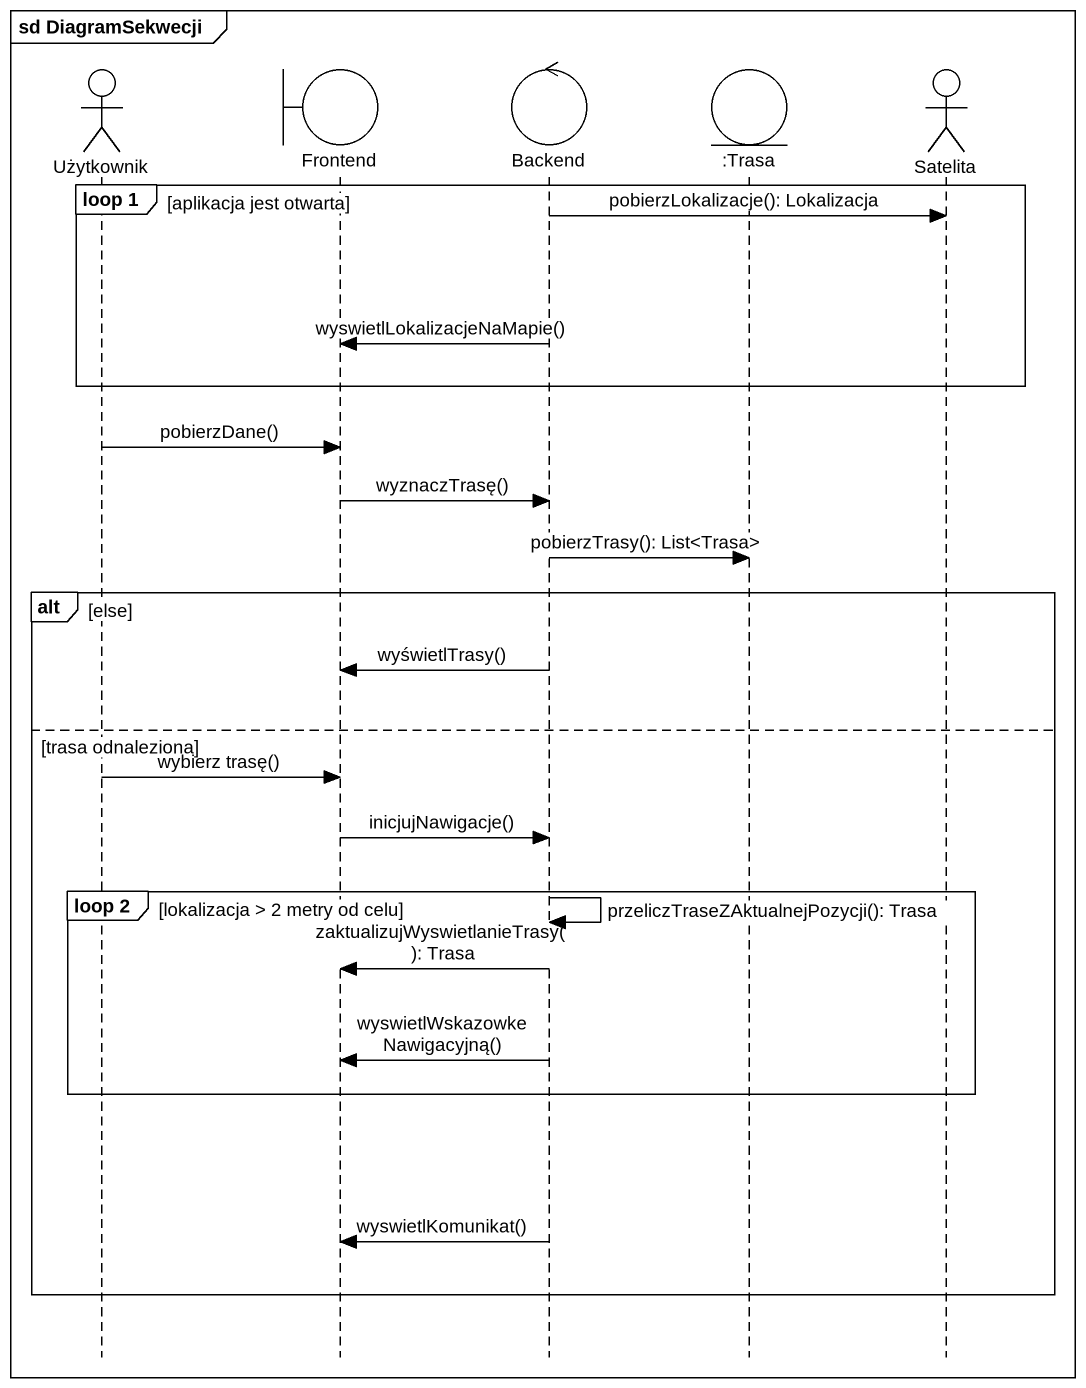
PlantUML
@startuml
mainframe sd DiagramSekwecji
hide footbox
actor Użytkownik
boundary Frontend
control Backend
entity ":Trasa" as Trasa
actor Satelita

group loop 1 [aplikacja jest otwarta]
  Backend -> Satelita : pobierzLokalizacje(): Lokalizacja
  Backend -> Frontend : wyswietlLokalizacjeNaMapie()
end
Użytkownik -> Frontend : pobierzDane()
Frontend -> Backend : wyznaczTrasę()
Backend -> Trasa : pobierzTrasy(): List<Trasa>
alt else
  Backend -> Frontend : wyświetlTrasy()
else trasa odnaleziona
  Użytkownik -> Frontend : wybierz trasę()
  Frontend -> Backend : inicjujNawigacje()
  group loop 2 [lokalizacja > 2 metry od celu]
    Backend -> Backend : przeliczTraseZAktualnejPozycji(): Trasa
    Backend -> Frontend : zaktualizujWyswietlanieTrasy(): Trasa
    Backend -> Frontend : wyswietlWskazowkeNawigacyjną()
  end
  Backend -> Frontend : wyswietlKomunikat()
end
@enduml
